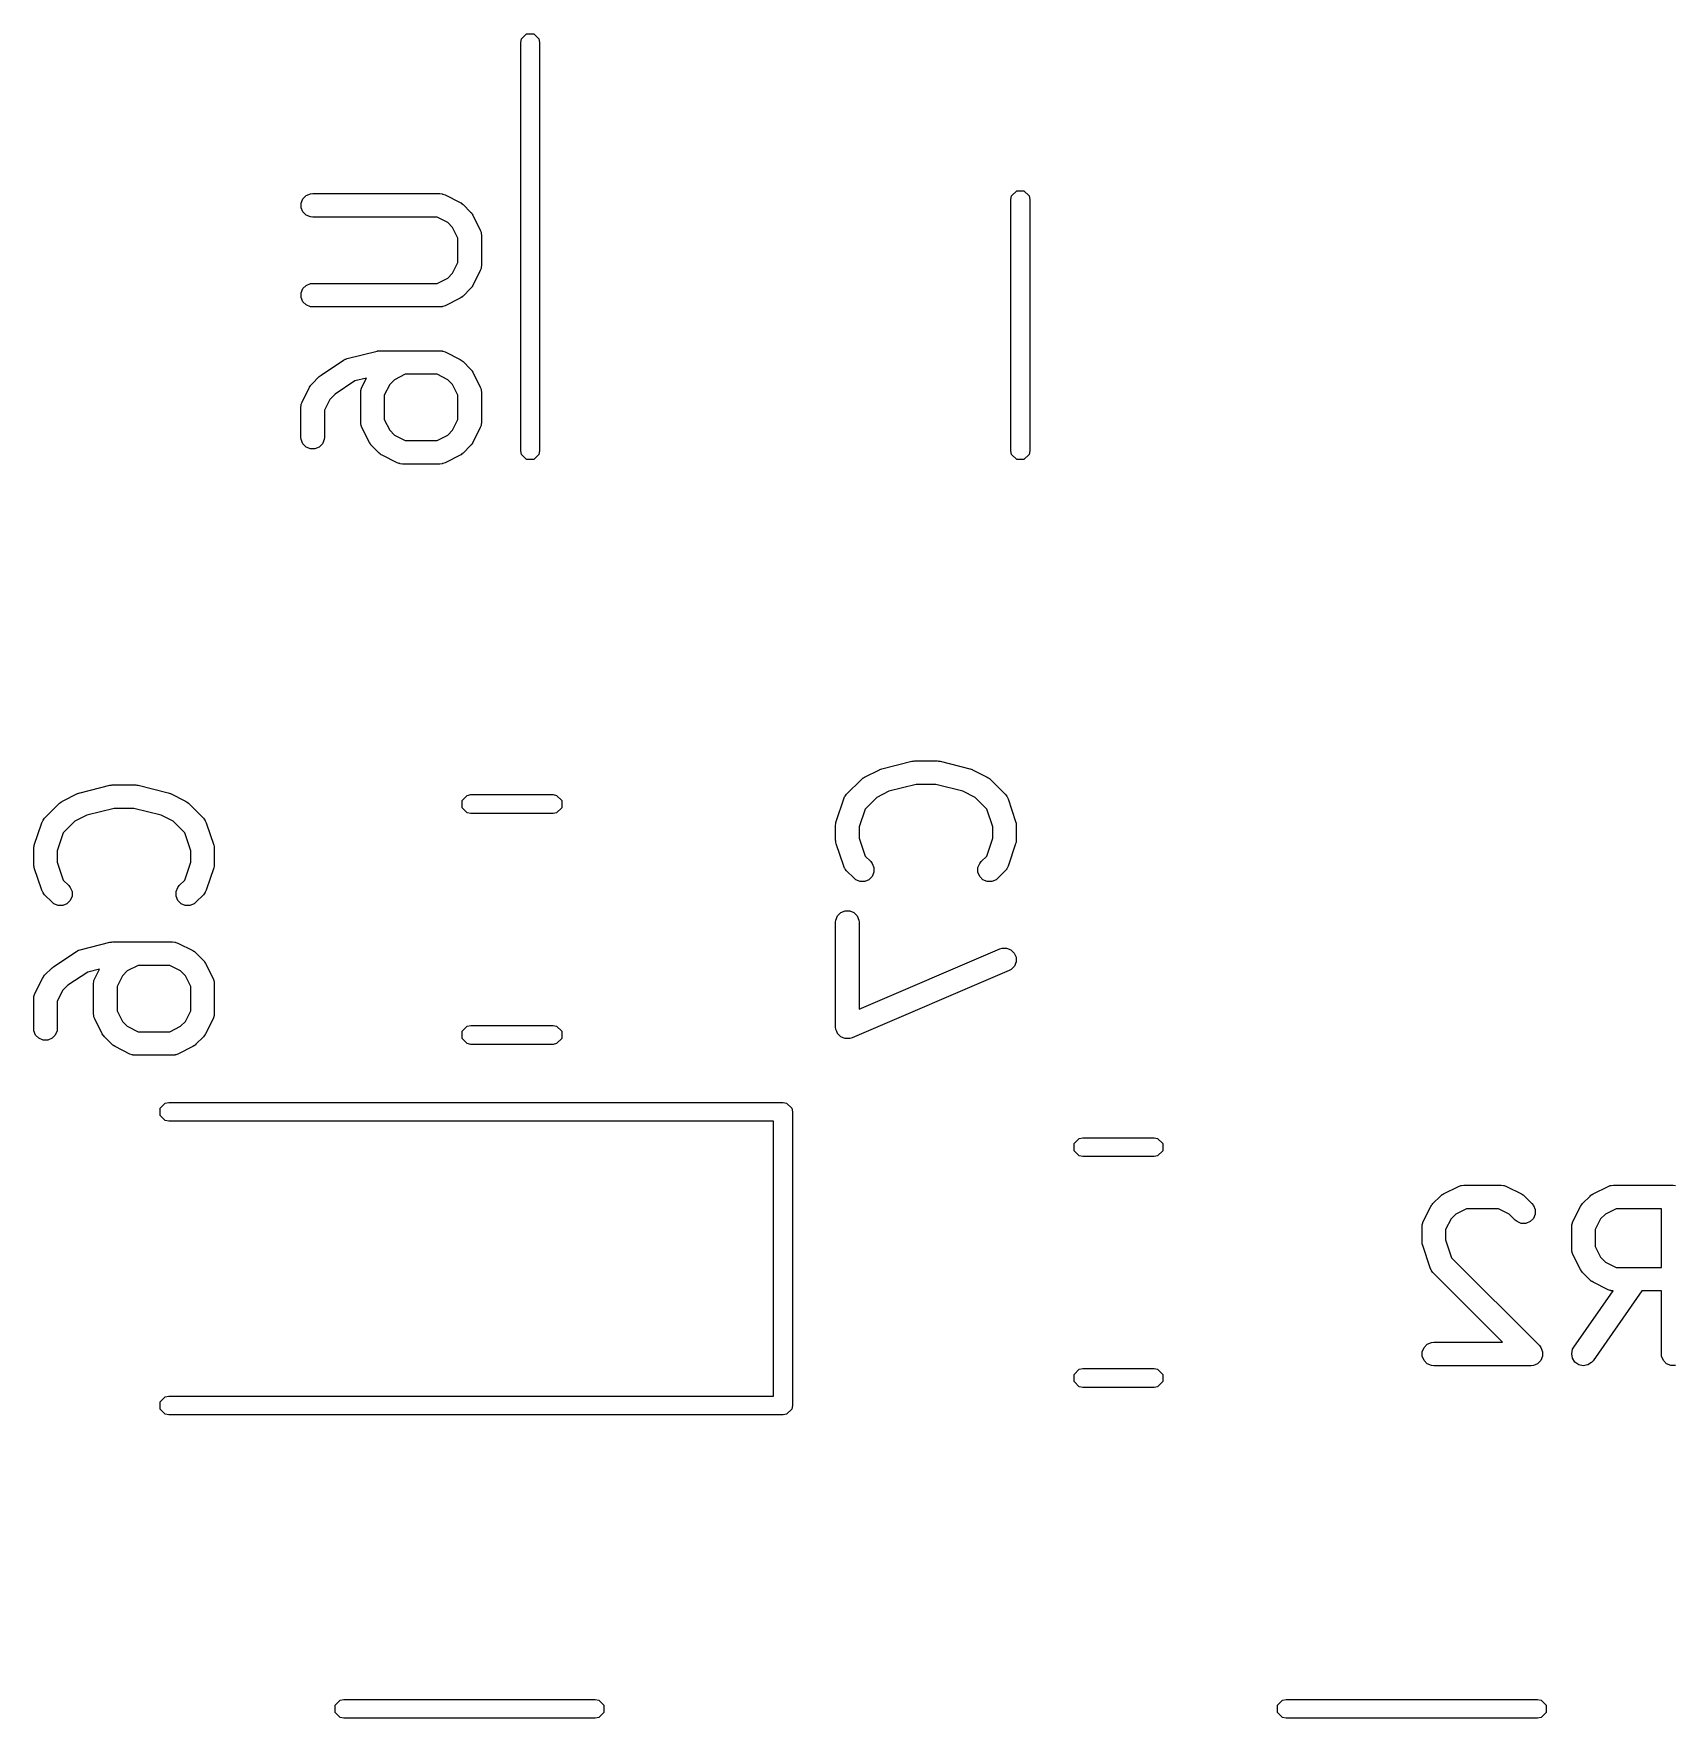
# Model space of a CAD drawing. Header units: inches. Extents: x 0.27 to 2.89, y 0.32 to 2.19.
# Drawn here: x 0.7821 to 1.1931, y 0.4058 to 0.828 of the extents above; entities that cross this region are included whole.
import ezdxf

# ---------------------------------------------------------------- set-up
doc = ezdxf.new("R2010")
doc.units = ezdxf.units.IN
doc.header["$MEASUREMENT"] = 0
doc.layers.add('BLACK', color=250, linetype='CONTINUOUS')

msp = doc.modelspace()

# ---------------------------------------------------------------- linework, layer by layer
at = {"layer": 'BLACK', "linetype": 'CONTINUOUS'}
for p, q in [((0.9044, 0.82677), (0.90568, 0.82805)), ((0.90568, 0.82805), (0.90749, 0.82805)), ((0.90749, 0.82805), (0.90877, 0.82677)), ((0.90422, 0.82587), (0.9044, 0.82677)), ((0.90422, 0.755), (0.90422, 0.82587)), ((0.90877, 0.82677), (0.90894, 0.82587)), ((0.90894, 0.82587), (0.90894, 0.755)), ((0.84915, 0.78557), (0.84959, 0.78664)), ((0.84915, 0.78442), (0.84915, 0.78557)), ((0.84959, 0.78664), (0.85041, 0.78745)), ((0.85041, 0.78745), (0.85147, 0.78789)), ((0.85147, 0.78789), (0.85205, 0.78795)), ((0.85205, 0.78795), (0.88392, 0.78795)), ((0.88392, 0.78795), (0.8845, 0.78789)), ((0.8845, 0.78789), (0.88459, 0.78785)), ((0.88459, 0.78785), (0.8847, 0.78784)), ((0.8847, 0.78784), (0.88524, 0.78764)), ((0.88524, 0.78764), (0.88899, 0.78576)), ((0.88899, 0.78576), (0.88924, 0.78561)), ((0.88924, 0.78561), (0.88931, 0.78558)), ((0.88931, 0.78558), (0.88939, 0.78551)), ((0.88939, 0.78551), (0.88948, 0.78545)), ((0.88948, 0.78545), (0.88953, 0.7854)), ((1.02706, 0.7865), (1.02723, 0.7874)), ((1.02706, 0.755), (1.02706, 0.7865)), ((1.02723, 0.7874), (1.02851, 0.78868)), ((1.02851, 0.78868), (1.03032, 0.78868)), ((1.03032, 0.78868), (1.0316, 0.7874)), ((1.0316, 0.7874), (1.03178, 0.7865)), ((1.03178, 0.7865), (1.03178, 0.755)), ((0.84959, 0.78336), (0.84915, 0.78442)), ((0.85041, 0.78254), (0.84959, 0.78336)), ((0.85147, 0.7821), (0.85041, 0.78254)), ((0.85205, 0.78204), (0.85147, 0.7821)), ((0.88322, 0.78204), (0.85205, 0.78204)), ((0.88592, 0.78069), (0.88322, 0.78204)), ((0.88953, 0.7854), (0.88976, 0.78521)), ((0.88976, 0.78521), (0.89163, 0.78333)), ((0.89163, 0.78333), (0.89182, 0.78311)), ((0.89182, 0.78311), (0.89188, 0.78306)), ((0.89188, 0.78306), (0.89193, 0.78297)), ((0.89193, 0.78297), (0.892, 0.78289)), ((0.892, 0.78289), (0.89203, 0.78282)), ((0.89203, 0.78282), (0.89218, 0.78257)), ((0.89218, 0.78257), (0.89406, 0.77882)), ((0.88712, 0.7795), (0.88592, 0.78069)), ((0.88847, 0.7768), (0.88712, 0.7795)), ((0.89406, 0.77882), (0.89427, 0.77828)), ((0.89427, 0.77828), (0.89427, 0.77817)), ((0.89427, 0.77817), (0.89431, 0.77807)), ((0.89431, 0.77807), (0.89437, 0.7775)), ((0.89437, 0.7775), (0.89437, 0.77)), ((0.88847, 0.7707), (0.88847, 0.7768)), ((0.88712, 0.768), (0.88847, 0.7707)), ((0.89406, 0.76868), (0.89218, 0.76493)), ((0.89427, 0.76922), (0.89406, 0.76868)), ((0.89431, 0.76942), (0.89427, 0.76932)), ((0.89427, 0.76932), (0.89427, 0.76922)), ((0.89437, 0.77), (0.89431, 0.76942)), ((0.84959, 0.76414), (0.85041, 0.76495)), ((0.85041, 0.76495), (0.85147, 0.7654)), ((0.85147, 0.7654), (0.85205, 0.76545)), ((0.85205, 0.76545), (0.88322, 0.76545)), ((0.88322, 0.76545), (0.88592, 0.7668)), ((0.88592, 0.7668), (0.88712, 0.768)), ((0.89182, 0.76439), (0.89163, 0.76416)), ((0.89188, 0.76444), (0.89182, 0.76439)), ((0.89193, 0.76453), (0.89188, 0.76444)), ((0.892, 0.76461), (0.89193, 0.76453)), ((0.89203, 0.76468), (0.892, 0.76461)), ((0.89218, 0.76493), (0.89203, 0.76468)), ((0.84915, 0.76308), (0.84959, 0.76414)), ((0.84915, 0.76192), (0.84915, 0.76308)), ((0.84959, 0.76086), (0.84915, 0.76192)), ((0.85041, 0.76004), (0.84959, 0.76086)), ((0.88899, 0.76173), (0.88524, 0.75986)), ((0.88924, 0.76189), (0.88899, 0.76173)), ((0.88931, 0.76192), (0.88924, 0.76189)), ((0.88939, 0.76199), (0.88931, 0.76192)), ((0.88948, 0.76204), (0.88939, 0.76199)), ((0.88953, 0.7621), (0.88948, 0.76204)), ((0.88976, 0.76229), (0.88953, 0.7621)), ((0.89163, 0.76416), (0.88976, 0.76229)), ((0.85147, 0.7596), (0.85041, 0.76004)), ((0.85205, 0.75955), (0.85147, 0.7596)), ((0.88392, 0.75955), (0.85205, 0.75955)), ((0.8845, 0.7596), (0.88392, 0.75955)), ((0.88459, 0.75964), (0.8845, 0.7596)), ((0.8847, 0.75965), (0.88459, 0.75964)), ((0.88524, 0.75986), (0.8847, 0.75965)), ((0.90422, 0.7235), (0.90422, 0.755)), ((0.90894, 0.755), (0.90894, 0.7235)), ((1.02706, 0.7235), (1.02706, 0.755)), ((1.03178, 0.755), (1.03178, 0.7235)), ((0.86071, 0.74662), (0.8682, 0.74849)), ((0.8682, 0.74849), (0.8683, 0.74851)), ((0.8683, 0.74851), (0.86834, 0.74852)), ((0.86834, 0.74852), (0.86856, 0.74854)), ((0.86856, 0.74854), (0.86878, 0.74858)), ((0.86878, 0.74858), (0.86882, 0.74857)), ((0.86882, 0.74857), (0.86892, 0.74858)), ((0.86892, 0.74858), (0.88392, 0.74858)), ((0.88392, 0.74858), (0.8845, 0.74852)), ((0.8845, 0.74852), (0.88459, 0.74848)), ((0.88459, 0.74848), (0.8847, 0.74847)), ((0.8847, 0.74847), (0.88524, 0.74827)), ((0.88524, 0.74827), (0.88899, 0.74639)), ((0.85416, 0.74246), (0.85978, 0.74621)), ((0.85978, 0.74621), (0.8601, 0.74638)), ((0.8601, 0.74638), (0.86016, 0.74642)), ((0.86016, 0.74642), (0.86023, 0.74645)), ((0.86023, 0.74645), (0.86029, 0.74648)), ((0.86029, 0.74648), (0.86037, 0.74649)), ((0.86037, 0.74649), (0.86071, 0.74662)), ((0.88899, 0.74639), (0.88924, 0.74624)), ((0.88924, 0.74624), (0.88931, 0.74621)), ((0.88931, 0.74621), (0.88939, 0.74614)), ((0.88939, 0.74614), (0.88948, 0.74608)), ((0.88948, 0.74608), (0.88953, 0.74603)), ((0.88953, 0.74603), (0.88976, 0.74584)), ((0.88976, 0.74584), (0.89163, 0.74396)), ((0.89163, 0.74396), (0.89182, 0.74374)), ((0.89182, 0.74374), (0.89188, 0.74369)), ((0.89188, 0.74369), (0.89193, 0.7436)), ((0.89193, 0.7436), (0.892, 0.74352)), ((0.892, 0.74352), (0.89203, 0.74345)), ((0.89203, 0.74345), (0.89218, 0.7432)), ((0.84941, 0.7357), (0.85128, 0.73945)), ((0.85128, 0.73945), (0.85144, 0.7397)), ((0.85144, 0.7397), (0.85147, 0.73977)), ((0.85147, 0.73977), (0.85153, 0.73985)), ((0.85153, 0.73985), (0.85159, 0.73994)), ((0.85159, 0.73994), (0.85165, 0.73999)), ((0.85165, 0.73999), (0.85183, 0.74022)), ((0.85183, 0.74022), (0.85371, 0.74209)), ((0.85371, 0.74209), (0.85394, 0.74228)), ((0.85371, 0.74209), (0.85371, 0.74209)), ((0.85371, 0.74209), (0.85371, 0.74209)), ((0.85394, 0.74228), (0.85416, 0.74246)), ((0.85416, 0.74246), (0.85416, 0.74246)), ((0.85416, 0.74246), (0.85416, 0.74246)), ((0.86263, 0.74101), (0.85768, 0.73771)), ((0.86555, 0.74174), (0.86263, 0.74101)), ((0.8642, 0.73891), (0.86441, 0.73945)), ((0.86441, 0.73945), (0.86555, 0.74174)), ((0.87135, 0.74013), (0.87, 0.73743)), ((0.87254, 0.74132), (0.87135, 0.74013)), ((0.87524, 0.74267), (0.87254, 0.74132)), ((0.88322, 0.74267), (0.87524, 0.74267)), ((0.88592, 0.74132), (0.88322, 0.74267)), ((0.88712, 0.74013), (0.88592, 0.74132)), ((0.88847, 0.73743), (0.88712, 0.74013)), ((0.89218, 0.7432), (0.89406, 0.73945)), ((0.89406, 0.73945), (0.89427, 0.73891)), ((0.8491, 0.73438), (0.84915, 0.73495)), ((0.84915, 0.73495), (0.84919, 0.73505)), ((0.84919, 0.73505), (0.8492, 0.73516)), ((0.8492, 0.73516), (0.84941, 0.7357)), ((0.85635, 0.73638), (0.855, 0.73368)), ((0.85768, 0.73771), (0.85635, 0.73638)), ((0.86409, 0.73813), (0.86415, 0.7387)), ((0.86409, 0.73063), (0.86409, 0.73813)), ((0.86415, 0.7387), (0.86419, 0.7388)), ((0.86419, 0.7388), (0.8642, 0.73891)), ((0.87, 0.73743), (0.87, 0.73133)), ((0.88847, 0.73133), (0.88847, 0.73743)), ((0.89427, 0.73891), (0.89427, 0.7388)), ((0.89427, 0.7388), (0.89431, 0.7387)), ((0.89431, 0.7387), (0.89437, 0.73813)), ((0.89437, 0.73813), (0.89437, 0.73063)), ((0.8491, 0.72688), (0.8491, 0.73438)), ((0.855, 0.73368), (0.855, 0.72688)), ((0.86415, 0.73005), (0.86409, 0.73063)), ((0.87, 0.73133), (0.87135, 0.72863)), ((0.88712, 0.72863), (0.88847, 0.73133)), ((0.89437, 0.73063), (0.89431, 0.73005)), ((0.84915, 0.7263), (0.8491, 0.72688)), ((0.855, 0.72688), (0.85494, 0.7263)), ((0.86419, 0.72995), (0.86415, 0.73005)), ((0.8642, 0.72985), (0.86419, 0.72995)), ((0.86441, 0.72931), (0.8642, 0.72985)), ((0.86628, 0.72556), (0.86441, 0.72931)), ((0.87135, 0.72863), (0.87254, 0.72743)), ((0.87254, 0.72743), (0.87524, 0.72608)), ((0.88322, 0.72608), (0.88592, 0.72743)), ((0.88592, 0.72743), (0.88712, 0.72863)), ((0.89406, 0.72931), (0.89218, 0.72556)), ((0.89427, 0.72985), (0.89406, 0.72931)), ((0.89431, 0.73005), (0.89427, 0.72995)), ((0.89427, 0.72995), (0.89427, 0.72985)), ((0.84959, 0.72524), (0.84915, 0.7263)), ((0.85041, 0.72442), (0.84959, 0.72524)), ((0.85147, 0.72398), (0.85041, 0.72442)), ((0.85262, 0.72398), (0.85147, 0.72398)), ((0.85369, 0.72442), (0.85262, 0.72398)), ((0.8545, 0.72524), (0.85369, 0.72442)), ((0.85494, 0.7263), (0.8545, 0.72524)), ((0.86644, 0.72531), (0.86628, 0.72556)), ((0.86647, 0.72524), (0.86644, 0.72531)), ((0.86653, 0.72516), (0.86647, 0.72524)), ((0.86659, 0.72507), (0.86653, 0.72516)), ((0.86665, 0.72502), (0.86659, 0.72507)), ((0.86683, 0.72479), (0.86665, 0.72502)), ((0.86871, 0.72292), (0.86683, 0.72479)), ((0.86893, 0.72273), (0.86871, 0.72292)), ((0.86899, 0.72267), (0.86893, 0.72273)), ((0.86907, 0.72262), (0.86899, 0.72267)), ((0.86916, 0.72255), (0.86907, 0.72262)), ((0.86923, 0.72252), (0.86916, 0.72255)), ((0.86948, 0.72236), (0.86923, 0.72252)), ((0.87322, 0.72049), (0.86948, 0.72236)), ((0.87524, 0.72608), (0.88322, 0.72608)), ((0.88899, 0.72236), (0.88524, 0.72049)), ((0.88924, 0.72252), (0.88899, 0.72236)), ((0.88931, 0.72255), (0.88924, 0.72252)), ((0.88939, 0.72262), (0.88931, 0.72255)), ((0.88948, 0.72267), (0.88939, 0.72262)), ((0.88953, 0.72273), (0.88948, 0.72267)), ((0.88976, 0.72292), (0.88953, 0.72273)), ((0.89163, 0.72479), (0.88976, 0.72292)), ((0.89182, 0.72502), (0.89163, 0.72479)), ((0.89188, 0.72507), (0.89182, 0.72502)), ((0.89193, 0.72516), (0.89188, 0.72507)), ((0.892, 0.72524), (0.89193, 0.72516)), ((0.89203, 0.72531), (0.892, 0.72524)), ((0.89218, 0.72556), (0.89203, 0.72531)), ((0.9044, 0.7226), (0.90422, 0.7235)), ((0.90568, 0.72132), (0.9044, 0.7226)), ((0.90877, 0.7226), (0.90749, 0.72132)), ((0.90894, 0.7235), (0.90877, 0.7226)), ((1.02723, 0.7226), (1.02706, 0.7235)), ((1.02851, 0.72132), (1.02723, 0.7226)), ((1.0316, 0.7226), (1.03032, 0.72132)), ((1.03178, 0.7235), (1.0316, 0.7226)), ((0.87377, 0.72028), (0.87322, 0.72049)), ((0.87387, 0.72027), (0.87377, 0.72028)), ((0.87397, 0.72023), (0.87387, 0.72027)), ((0.87455, 0.72018), (0.87397, 0.72023)), ((0.88392, 0.72018), (0.87455, 0.72018)), ((0.8845, 0.72023), (0.88392, 0.72018)), ((0.88459, 0.72027), (0.8845, 0.72023)), ((0.8847, 0.72028), (0.88459, 0.72027)), ((0.88524, 0.72049), (0.8847, 0.72028)), ((0.90749, 0.72132), (0.90568, 0.72132)), ((1.03032, 0.72132), (1.02851, 0.72132)), ((0.99038, 0.64168), (0.99413, 0.64356)), ((0.99413, 0.64356), (0.99417, 0.64357)), ((0.99417, 0.64357), (0.99419, 0.64359)), ((0.99419, 0.64359), (0.99443, 0.64367)), ((0.99443, 0.64367), (0.99467, 0.64377)), ((0.99467, 0.64377), (0.99469, 0.64377)), ((0.99469, 0.64377), (0.99474, 0.64378)), ((0.99474, 0.64378), (1.00224, 0.64566)), ((1.00224, 0.64566), (1.00234, 0.64567)), ((1.00234, 0.64567), (1.00238, 0.64569)), ((1.00238, 0.64569), (1.00259, 0.64571)), ((1.00259, 0.64571), (1.00281, 0.64574)), ((1.00281, 0.64574), (1.00285, 0.64573)), ((1.00285, 0.64573), (1.00295, 0.64574)), ((1.00295, 0.64574), (1.00858, 0.64574)), ((1.00858, 0.64574), (1.00868, 0.64573)), ((1.00868, 0.64573), (1.00872, 0.64574)), ((1.00872, 0.64574), (1.00894, 0.64571)), ((1.00894, 0.64571), (1.00915, 0.64569)), ((1.00915, 0.64569), (1.00919, 0.64567)), ((1.00919, 0.64567), (1.00929, 0.64566)), ((1.00929, 0.64566), (1.01679, 0.64378)), ((1.01679, 0.64378), (1.01683, 0.64377)), ((1.01683, 0.64377), (1.01686, 0.64377)), ((1.01686, 0.64377), (1.0171, 0.64367)), ((1.0171, 0.64367), (1.01734, 0.64359)), ((1.01734, 0.64359), (1.01735, 0.64357)), ((1.01735, 0.64357), (1.0174, 0.64356)), ((1.0174, 0.64356), (1.02115, 0.64168)), ((0.79319, 0.63759), (0.79343, 0.63767)), ((0.79343, 0.63767), (0.79367, 0.63777)), ((0.79367, 0.63777), (0.79369, 0.63777)), ((0.79369, 0.63777), (0.79374, 0.63778)), ((0.79374, 0.63778), (0.80124, 0.63966)), ((0.80124, 0.63966), (0.80134, 0.63967)), ((0.80134, 0.63967), (0.80138, 0.63969)), ((0.80138, 0.63969), (0.80159, 0.63971)), ((0.80159, 0.63971), (0.80181, 0.63974)), ((0.80181, 0.63974), (0.80185, 0.63973)), ((0.80185, 0.63973), (0.80195, 0.63974)), ((0.80195, 0.63974), (0.80758, 0.63974)), ((0.80758, 0.63974), (0.80768, 0.63973)), ((0.80768, 0.63973), (0.80772, 0.63974)), ((0.80772, 0.63974), (0.80794, 0.63971)), ((0.80794, 0.63971), (0.80815, 0.63969)), ((0.80815, 0.63969), (0.80819, 0.63967)), ((0.80819, 0.63967), (0.80829, 0.63966)), ((0.80829, 0.63966), (0.81579, 0.63778)), ((0.81579, 0.63778), (0.81583, 0.63777)), ((0.81583, 0.63777), (0.81586, 0.63777)), ((0.81586, 0.63777), (0.8161, 0.63767)), ((0.8161, 0.63767), (0.81634, 0.63759)), ((0.98587, 0.63738), (0.98962, 0.64113)), ((0.98962, 0.64113), (0.98984, 0.64132)), ((0.98984, 0.64132), (0.98989, 0.64138)), ((0.98989, 0.64138), (0.98998, 0.64143)), ((0.98998, 0.64143), (0.99006, 0.6415)), ((0.99006, 0.6415), (0.99014, 0.64153)), ((0.99014, 0.64153), (0.99038, 0.64168)), ((0.99648, 0.63813), (0.99345, 0.63662)), ((1.00332, 0.63984), (0.99648, 0.63813)), ((1.00821, 0.63984), (1.00332, 0.63984)), ((1.01505, 0.63813), (1.00821, 0.63984)), ((1.01808, 0.63662), (1.01505, 0.63813)), ((1.02115, 0.64168), (1.02139, 0.64153)), ((1.02139, 0.64153), (1.02147, 0.6415)), ((1.02147, 0.6415), (1.02155, 0.64143)), ((1.02155, 0.64143), (1.02164, 0.64138)), ((1.02164, 0.64138), (1.02169, 0.64132)), ((1.02169, 0.64132), (1.02191, 0.64113)), ((1.02191, 0.64113), (1.02566, 0.63738)), ((0.78487, 0.63138), (0.78862, 0.63513)), ((0.78862, 0.63513), (0.78884, 0.63532)), ((0.78884, 0.63532), (0.78889, 0.63538)), ((0.78889, 0.63538), (0.78898, 0.63543)), ((0.78898, 0.63543), (0.78906, 0.6355)), ((0.78906, 0.6355), (0.78914, 0.63553)), ((0.78914, 0.63553), (0.78938, 0.63568)), ((0.78938, 0.63568), (0.79313, 0.63756)), ((0.79313, 0.63756), (0.79317, 0.63757)), ((0.79317, 0.63757), (0.79319, 0.63759)), ((0.80232, 0.63384), (0.79548, 0.63213)), ((0.80721, 0.63384), (0.80232, 0.63384)), ((0.81405, 0.63213), (0.80721, 0.63384)), ((0.81634, 0.63759), (0.81635, 0.63757)), ((0.81635, 0.63757), (0.8164, 0.63756)), ((0.8164, 0.63756), (0.82015, 0.63568)), ((0.82015, 0.63568), (0.82039, 0.63553)), ((0.82039, 0.63553), (0.82047, 0.6355)), ((0.82047, 0.6355), (0.82055, 0.63543)), ((0.82055, 0.63543), (0.82064, 0.63538)), ((0.82064, 0.63538), (0.82069, 0.63532)), ((0.82069, 0.63532), (0.82091, 0.63513)), ((0.82091, 0.63513), (0.82466, 0.63138)), ((0.88953, 0.63584), (0.89081, 0.63712)), ((0.88953, 0.63403), (0.88953, 0.63584)), ((0.89081, 0.63275), (0.88953, 0.63403)), ((0.89081, 0.63712), (0.89171, 0.6373)), ((0.89171, 0.6373), (0.91229, 0.6373)), ((0.91229, 0.6373), (0.91319, 0.63712)), ((0.91319, 0.63712), (0.91447, 0.63584)), ((0.91447, 0.63403), (0.91319, 0.63275)), ((0.91447, 0.63584), (0.91447, 0.63403)), ((0.98328, 0.6306), (0.98515, 0.63623)), ((0.98515, 0.63623), (0.98539, 0.63676)), ((0.98539, 0.63676), (0.98546, 0.63684)), ((0.98546, 0.63684), (0.9855, 0.63693)), ((0.9855, 0.63693), (0.98587, 0.63738)), ((0.99054, 0.6337), (0.98903, 0.62919)), ((0.99345, 0.63662), (0.99054, 0.6337)), ((1.02099, 0.6337), (1.01808, 0.63662)), ((1.0225, 0.62919), (1.02099, 0.6337)), ((1.02566, 0.63738), (1.02603, 0.63693)), ((1.02603, 0.63693), (1.02607, 0.63684)), ((1.02607, 0.63684), (1.02614, 0.63676)), ((1.02614, 0.63676), (1.02638, 0.63623)), ((1.02638, 0.63623), (1.02825, 0.6306)), ((0.78228, 0.6246), (0.78415, 0.63023)), ((0.78415, 0.63023), (0.78439, 0.63076)), ((0.78439, 0.63076), (0.78446, 0.63084)), ((0.78446, 0.63084), (0.7845, 0.63093)), ((0.7845, 0.63093), (0.78487, 0.63138)), ((0.79245, 0.63062), (0.78954, 0.6277)), ((0.79548, 0.63213), (0.79245, 0.63062)), ((0.81708, 0.63062), (0.81405, 0.63213)), ((0.81999, 0.6277), (0.81708, 0.63062)), ((0.82466, 0.63138), (0.82503, 0.63093)), ((0.82503, 0.63093), (0.82507, 0.63084)), ((0.82507, 0.63084), (0.82514, 0.63076)), ((0.82514, 0.63076), (0.82538, 0.63023)), ((0.82538, 0.63023), (0.82725, 0.6246)), ((0.89171, 0.63257), (0.89081, 0.63275)), ((0.91229, 0.63257), (0.89171, 0.63257)), ((0.91319, 0.63275), (0.91229, 0.63257)), ((0.98313, 0.62967), (0.98316, 0.62996)), ((0.98313, 0.62592), (0.98313, 0.62967)), ((0.98315, 0.63004), (0.98317, 0.63014)), ((0.98316, 0.62996), (0.98315, 0.63004)), ((0.98317, 0.63014), (0.98318, 0.63024)), ((0.98318, 0.63024), (0.98321, 0.63032)), ((0.98321, 0.63032), (0.98328, 0.6306)), ((1.02825, 0.6306), (1.02832, 0.63032)), ((1.02832, 0.63032), (1.02835, 0.63024)), ((1.02835, 0.63024), (1.02836, 0.63014)), ((1.02836, 0.63014), (1.02838, 0.63004)), ((1.02838, 0.63004), (1.02837, 0.62996)), ((1.02837, 0.62996), (1.0284, 0.62967)), ((1.0284, 0.62967), (1.0284, 0.62592)), ((0.78954, 0.6277), (0.78803, 0.62319)), ((0.8215, 0.62319), (0.81999, 0.6277)), ((0.98316, 0.62563), (0.98313, 0.62592)), ((0.98315, 0.62555), (0.98316, 0.62563)), ((0.98317, 0.62545), (0.98315, 0.62555)), ((0.98318, 0.62534), (0.98317, 0.62545)), ((0.98321, 0.62527), (0.98318, 0.62534)), ((0.98328, 0.62499), (0.98321, 0.62527)), ((0.98515, 0.61936), (0.98328, 0.62499)), ((0.98903, 0.62919), (0.98903, 0.6264)), ((0.98903, 0.6264), (0.99054, 0.62189)), ((1.02099, 0.62189), (1.0225, 0.6264)), ((1.0225, 0.6264), (1.0225, 0.62919)), ((1.02825, 0.62499), (1.02638, 0.61936)), ((1.02832, 0.62527), (1.02825, 0.62499)), ((1.02835, 0.62534), (1.02832, 0.62527)), ((1.02836, 0.62545), (1.02835, 0.62534)), ((1.02838, 0.62555), (1.02836, 0.62545)), ((1.0284, 0.62592), (1.02837, 0.62563)), ((1.02837, 0.62563), (1.02838, 0.62555)), ((0.78213, 0.62367), (0.78216, 0.62396)), ((0.78213, 0.61992), (0.78213, 0.62367)), ((0.78215, 0.62404), (0.78217, 0.62414)), ((0.78216, 0.62396), (0.78215, 0.62404)), ((0.78217, 0.62414), (0.78218, 0.62424)), ((0.78218, 0.62424), (0.78221, 0.62432)), ((0.78221, 0.62432), (0.78228, 0.6246)), ((0.78803, 0.62319), (0.78803, 0.6204)), ((0.8215, 0.6204), (0.8215, 0.62319)), ((0.82725, 0.6246), (0.82732, 0.62432)), ((0.82732, 0.62432), (0.82735, 0.62424)), ((0.82735, 0.62424), (0.82736, 0.62414)), ((0.82736, 0.62414), (0.82738, 0.62404)), ((0.82738, 0.62404), (0.82737, 0.62396)), ((0.82737, 0.62396), (0.8274, 0.62367)), ((0.8274, 0.62367), (0.8274, 0.61992)), ((0.99054, 0.62189), (0.99192, 0.62051)), ((1.01961, 0.62051), (1.02099, 0.62189)), ((0.78216, 0.61963), (0.78213, 0.61992)), ((0.78215, 0.61955), (0.78216, 0.61963)), ((0.78217, 0.61945), (0.78215, 0.61955)), ((0.78218, 0.61934), (0.78217, 0.61945)), ((0.78221, 0.61927), (0.78218, 0.61934)), ((0.78228, 0.61899), (0.78221, 0.61927)), ((0.78415, 0.61336), (0.78228, 0.61899)), ((0.78803, 0.6204), (0.78954, 0.61589)), ((0.81999, 0.61589), (0.8215, 0.6204)), ((0.82725, 0.61899), (0.82538, 0.61336)), ((0.82732, 0.61927), (0.82725, 0.61899)), ((0.82735, 0.61934), (0.82732, 0.61927)), ((0.82736, 0.61945), (0.82735, 0.61934)), ((0.82738, 0.61955), (0.82736, 0.61945)), ((0.8274, 0.61992), (0.82737, 0.61963)), ((0.82737, 0.61963), (0.82738, 0.61955)), ((0.98539, 0.61883), (0.98515, 0.61936)), ((0.98546, 0.61875), (0.98539, 0.61883)), ((0.9855, 0.61865), (0.98546, 0.61875)), ((0.98587, 0.61821), (0.9855, 0.61865)), ((0.98774, 0.61633), (0.98587, 0.61821)), ((0.99228, 0.61678), (0.99147, 0.61596)), ((0.99192, 0.62051), (0.99228, 0.62006)), ((0.99228, 0.62006), (0.99273, 0.619)), ((0.99273, 0.61784), (0.99228, 0.61678)), ((0.99273, 0.619), (0.99273, 0.61784)), ((1.0188, 0.619), (1.01924, 0.62006)), ((1.0188, 0.61784), (1.0188, 0.619)), ((1.01924, 0.61678), (1.0188, 0.61784)), ((1.01924, 0.62006), (1.01961, 0.62051)), ((1.02006, 0.61596), (1.01924, 0.61678)), ((1.02566, 0.61821), (1.02379, 0.61633)), ((1.02603, 0.61865), (1.02566, 0.61821)), ((1.02607, 0.61875), (1.02603, 0.61865)), ((1.02614, 0.61883), (1.02607, 0.61875)), ((1.02638, 0.61936), (1.02614, 0.61883)), ((0.78439, 0.61283), (0.78415, 0.61336)), ((0.78446, 0.61275), (0.78439, 0.61283)), ((0.7845, 0.61265), (0.78446, 0.61275)), ((0.78487, 0.61221), (0.7845, 0.61265)), ((0.78954, 0.61589), (0.79092, 0.61451)), ((0.79092, 0.61451), (0.79128, 0.61406)), ((0.79128, 0.61406), (0.79173, 0.613)), ((0.79173, 0.613), (0.79173, 0.61184)), ((0.8178, 0.613), (0.81824, 0.61406)), ((0.8178, 0.61184), (0.8178, 0.613)), ((0.81824, 0.61406), (0.81861, 0.61451)), ((0.81861, 0.61451), (0.81999, 0.61589)), ((0.82503, 0.61265), (0.82466, 0.61221)), ((0.82507, 0.61275), (0.82503, 0.61265)), ((0.82514, 0.61283), (0.82507, 0.61275)), ((0.82538, 0.61336), (0.82514, 0.61283)), ((0.98819, 0.61596), (0.98774, 0.61633)), ((0.98925, 0.61552), (0.98819, 0.61596)), ((0.99041, 0.61552), (0.98925, 0.61552)), ((0.99147, 0.61596), (0.99041, 0.61552)), ((1.02112, 0.61552), (1.02006, 0.61596)), ((1.02228, 0.61552), (1.02112, 0.61552)), ((1.02334, 0.61596), (1.02228, 0.61552)), ((1.02379, 0.61633), (1.02334, 0.61596)), ((0.78674, 0.61033), (0.78487, 0.61221)), ((0.78719, 0.60996), (0.78674, 0.61033)), ((0.78825, 0.60952), (0.78719, 0.60996)), ((0.78941, 0.60952), (0.78825, 0.60952)), ((0.79047, 0.60996), (0.78941, 0.60952)), ((0.79128, 0.61078), (0.79047, 0.60996)), ((0.79173, 0.61184), (0.79128, 0.61078)), ((0.81824, 0.61078), (0.8178, 0.61184)), ((0.81906, 0.60996), (0.81824, 0.61078)), ((0.82012, 0.60952), (0.81906, 0.60996)), ((0.82128, 0.60952), (0.82012, 0.60952)), ((0.82234, 0.60996), (0.82128, 0.60952)), ((0.82279, 0.61033), (0.82234, 0.60996)), ((0.82466, 0.61221), (0.82279, 0.61033)), ((0.98444, 0.60775), (0.9855, 0.60819)), ((0.9855, 0.60819), (0.98666, 0.60819)), ((0.98666, 0.60819), (0.98772, 0.60775)), ((0.98313, 0.6053), (0.98318, 0.60587)), ((0.98313, 0.57905), (0.98313, 0.6053)), ((0.98318, 0.60587), (0.98362, 0.60694)), ((0.98362, 0.60694), (0.98444, 0.60775)), ((0.98772, 0.60775), (0.98853, 0.60694)), ((0.98853, 0.60694), (0.98898, 0.60587)), ((0.98898, 0.60587), (0.98903, 0.6053)), ((0.98903, 0.6053), (0.98903, 0.58353)), ((0.79374, 0.59841), (0.80124, 0.60029)), ((0.80124, 0.60029), (0.80134, 0.6003)), ((0.80134, 0.6003), (0.80138, 0.60032)), ((0.80138, 0.60032), (0.80159, 0.60034)), ((0.80159, 0.60034), (0.80181, 0.60037)), ((0.80181, 0.60037), (0.80185, 0.60036)), ((0.80185, 0.60036), (0.80195, 0.60037)), ((0.80195, 0.60037), (0.81695, 0.60037)), ((0.81695, 0.60037), (0.81753, 0.60032)), ((0.81753, 0.60032), (0.81762, 0.60028)), ((0.81762, 0.60028), (0.81773, 0.60027)), ((0.81773, 0.60027), (0.81827, 0.60006)), ((0.81827, 0.60006), (0.82202, 0.59819)), ((0.78719, 0.59425), (0.79282, 0.598)), ((0.79282, 0.598), (0.79313, 0.59817)), ((0.79313, 0.59817), (0.79319, 0.59822)), ((0.79319, 0.59822), (0.79326, 0.59824)), ((0.79326, 0.59824), (0.79333, 0.59828)), ((0.79333, 0.59828), (0.7934, 0.59829)), ((0.7934, 0.59829), (0.79374, 0.59841)), ((0.82202, 0.59819), (0.82227, 0.59803)), ((0.82227, 0.59803), (0.82234, 0.598)), ((0.82234, 0.598), (0.82242, 0.59794)), ((0.82242, 0.59794), (0.82251, 0.59788)), ((0.82251, 0.59788), (0.82256, 0.59782)), ((0.82256, 0.59782), (0.82279, 0.59764)), ((0.82279, 0.59764), (0.82466, 0.59576)), ((0.82466, 0.59576), (0.82485, 0.59553)), ((0.82485, 0.59553), (0.82491, 0.59548)), ((0.82491, 0.59548), (0.82496, 0.59539)), ((0.98903, 0.58353), (1.02429, 0.59864)), ((1.02429, 0.59864), (1.02484, 0.59881)), ((1.02484, 0.59881), (1.02599, 0.59883)), ((1.02599, 0.59883), (1.02706, 0.5984)), ((1.02706, 0.5984), (1.02788, 0.59759)), ((1.02788, 0.59759), (1.02834, 0.59653)), ((1.02834, 0.59653), (1.02835, 0.59538)), ((0.78244, 0.58749), (0.78431, 0.59124)), ((0.78431, 0.59124), (0.78447, 0.59149)), ((0.78447, 0.59149), (0.7845, 0.59156)), ((0.7845, 0.59156), (0.78457, 0.59164)), ((0.78457, 0.59164), (0.78462, 0.59173)), ((0.78462, 0.59173), (0.78468, 0.59178)), ((0.78468, 0.59178), (0.78487, 0.59201)), ((0.78487, 0.59201), (0.78674, 0.59389)), ((0.78674, 0.59389), (0.78697, 0.59408)), ((0.78674, 0.59389), (0.78674, 0.59389)), ((0.78674, 0.59389), (0.78674, 0.59389)), ((0.78697, 0.59408), (0.78719, 0.59425)), ((0.78719, 0.59425), (0.78719, 0.59425)), ((0.78719, 0.59425), (0.78719, 0.59425)), ((0.79567, 0.59281), (0.79071, 0.5895)), ((0.79858, 0.59354), (0.79567, 0.59281)), ((0.79723, 0.5907), (0.79744, 0.59124)), ((0.79744, 0.59124), (0.79858, 0.59354)), ((0.80438, 0.59192), (0.80303, 0.58923)), ((0.80558, 0.59312), (0.80438, 0.59192)), ((0.80827, 0.59447), (0.80558, 0.59312)), ((0.81625, 0.59447), (0.80827, 0.59447)), ((0.81895, 0.59312), (0.81625, 0.59447)), ((0.82015, 0.59192), (0.81895, 0.59312)), ((0.8215, 0.58923), (0.82015, 0.59192)), ((0.82496, 0.59539), (0.82503, 0.59531)), ((0.82503, 0.59531), (0.82506, 0.59524)), ((0.82506, 0.59524), (0.82522, 0.59499)), ((0.82522, 0.59499), (0.82709, 0.59124)), ((0.82709, 0.59124), (0.8273, 0.5907)), ((1.02661, 0.59321), (0.98724, 0.57634)), ((1.02712, 0.59349), (1.02661, 0.59321)), ((1.02792, 0.59431), (1.02712, 0.59349)), ((1.02835, 0.59538), (1.02792, 0.59431)), ((0.78223, 0.58695), (0.78244, 0.58749)), ((0.78938, 0.58817), (0.78803, 0.58548)), ((0.79071, 0.5895), (0.78938, 0.58817)), ((0.79712, 0.58992), (0.79718, 0.5905)), ((0.79712, 0.58242), (0.79712, 0.58992)), ((0.79718, 0.5905), (0.79722, 0.5906)), ((0.79722, 0.5906), (0.79723, 0.5907)), ((0.80303, 0.58923), (0.80303, 0.58312)), ((0.8215, 0.58312), (0.8215, 0.58923)), ((0.8273, 0.5907), (0.8273, 0.5906)), ((0.8273, 0.5906), (0.82735, 0.5905)), ((0.82735, 0.5905), (0.8274, 0.58992)), ((0.8274, 0.58992), (0.8274, 0.58242)), ((0.78213, 0.58617), (0.78218, 0.58675)), ((0.78213, 0.57867), (0.78213, 0.58617)), ((0.78218, 0.58675), (0.78222, 0.58685)), ((0.78222, 0.58685), (0.78223, 0.58695)), ((0.78803, 0.58548), (0.78803, 0.57867)), ((0.80303, 0.58312), (0.80438, 0.58042)), ((0.82015, 0.58042), (0.8215, 0.58312)), ((0.78218, 0.5781), (0.78213, 0.57867)), ((0.78803, 0.57867), (0.78798, 0.5781)), ((0.79718, 0.58185), (0.79712, 0.58242)), ((0.79722, 0.58175), (0.79718, 0.58185)), ((0.79723, 0.58164), (0.79722, 0.58175)), ((0.79744, 0.5811), (0.79723, 0.58164)), ((0.79931, 0.57735), (0.79744, 0.5811)), ((0.80438, 0.58042), (0.80558, 0.57923)), ((0.80558, 0.57923), (0.80827, 0.57788)), ((0.81625, 0.57788), (0.81895, 0.57923)), ((0.81895, 0.57923), (0.82015, 0.58042)), ((0.82709, 0.5811), (0.82522, 0.57735)), ((0.8273, 0.58164), (0.82709, 0.5811)), ((0.82735, 0.58185), (0.8273, 0.58175)), ((0.8273, 0.58175), (0.8273, 0.58164)), ((0.8274, 0.58242), (0.82735, 0.58185)), ((0.88953, 0.57797), (0.89081, 0.57925)), ((0.89081, 0.57925), (0.89171, 0.57943)), ((0.89171, 0.57943), (0.91229, 0.57943)), ((0.91229, 0.57943), (0.91319, 0.57925)), ((0.91319, 0.57925), (0.91447, 0.57797)), ((0.98318, 0.57847), (0.98313, 0.57905)), ((0.78262, 0.57703), (0.78218, 0.5781)), ((0.78344, 0.57622), (0.78262, 0.57703)), ((0.7845, 0.57578), (0.78344, 0.57622)), ((0.78566, 0.57578), (0.7845, 0.57578)), ((0.78672, 0.57622), (0.78566, 0.57578)), ((0.78753, 0.57703), (0.78672, 0.57622)), ((0.78798, 0.5781), (0.78753, 0.57703)), ((0.79947, 0.57711), (0.79931, 0.57735)), ((0.7995, 0.57703), (0.79947, 0.57711)), ((0.79956, 0.57695), (0.7995, 0.57703)), ((0.79962, 0.57686), (0.79956, 0.57695)), ((0.79968, 0.57681), (0.79962, 0.57686)), ((0.79986, 0.57659), (0.79968, 0.57681)), ((0.80174, 0.57471), (0.79986, 0.57659)), ((0.80197, 0.57453), (0.80174, 0.57471)), ((0.80202, 0.57447), (0.80197, 0.57453)), ((0.80211, 0.57441), (0.80202, 0.57447)), ((0.80219, 0.57434), (0.80211, 0.57441)), ((0.80226, 0.57431), (0.80219, 0.57434)), ((0.80251, 0.57416), (0.80226, 0.57431)), ((0.80827, 0.57788), (0.81625, 0.57788)), ((0.82227, 0.57431), (0.82202, 0.57416)), ((0.82234, 0.57434), (0.82227, 0.57431)), ((0.82242, 0.57441), (0.82234, 0.57434)), ((0.82251, 0.57447), (0.82242, 0.57441)), ((0.82256, 0.57453), (0.82251, 0.57447)), ((0.82279, 0.57471), (0.82256, 0.57453)), ((0.82466, 0.57659), (0.82279, 0.57471)), ((0.82485, 0.57681), (0.82466, 0.57659)), ((0.82491, 0.57686), (0.82485, 0.57681)), ((0.82496, 0.57695), (0.82491, 0.57686)), ((0.82503, 0.57703), (0.82496, 0.57695)), ((0.82506, 0.57711), (0.82503, 0.57703)), ((0.82522, 0.57735), (0.82506, 0.57711)), ((0.88953, 0.57616), (0.88953, 0.57797)), ((0.89081, 0.57488), (0.88953, 0.57616)), ((0.89171, 0.5747), (0.89081, 0.57488)), ((0.91229, 0.5747), (0.89171, 0.5747)), ((0.91319, 0.57488), (0.91229, 0.5747)), ((0.91447, 0.57616), (0.91319, 0.57488)), ((0.91447, 0.57797), (0.91447, 0.57616)), ((0.98319, 0.57846), (0.98318, 0.57847)), ((0.98319, 0.57844), (0.98319, 0.57846)), ((0.98341, 0.57793), (0.98319, 0.57844)), ((0.98362, 0.57741), (0.98341, 0.57793)), ((0.98364, 0.5774), (0.98362, 0.57741)), ((0.98364, 0.57738), (0.98364, 0.5774)), ((0.98404, 0.57699), (0.98364, 0.57738)), ((0.98444, 0.57659), (0.98404, 0.57699)), ((0.98446, 0.57659), (0.98444, 0.57659)), ((0.98447, 0.57657), (0.98446, 0.57659)), ((0.98499, 0.57637), (0.98447, 0.57657)), ((0.9855, 0.57615), (0.98499, 0.57637)), ((0.98552, 0.57615), (0.9855, 0.57615)), ((0.98554, 0.57615), (0.98552, 0.57615)), ((0.9861, 0.57615), (0.98554, 0.57615)), ((0.98666, 0.57615), (0.9861, 0.57615)), ((0.98667, 0.57616), (0.98666, 0.57615)), ((0.98669, 0.57616), (0.98667, 0.57616)), ((0.98724, 0.57634), (0.98669, 0.57616)), ((0.80626, 0.57228), (0.80251, 0.57416)), ((0.8068, 0.57208), (0.80626, 0.57228)), ((0.8069, 0.57207), (0.8068, 0.57208)), ((0.807, 0.57203), (0.8069, 0.57207)), ((0.80758, 0.57197), (0.807, 0.57203)), ((0.81695, 0.57197), (0.80758, 0.57197)), ((0.81753, 0.57203), (0.81695, 0.57197)), ((0.81762, 0.57207), (0.81753, 0.57203)), ((0.81773, 0.57208), (0.81762, 0.57207)), ((0.81827, 0.57228), (0.81773, 0.57208)), ((0.82202, 0.57416), (0.81827, 0.57228)), ((0.81383, 0.55871), (0.8151, 0.55999)), ((0.81383, 0.55691), (0.81383, 0.55871)), ((0.8151, 0.55999), (0.81601, 0.56017)), ((0.81601, 0.56017), (0.96994, 0.56017)), ((0.96994, 0.56017), (0.97085, 0.55999)), ((0.97085, 0.55999), (0.97213, 0.55871)), ((0.97213, 0.55871), (0.97231, 0.55781)), ((0.97231, 0.55781), (0.97231, 0.48419)), ((0.8151, 0.55563), (0.81383, 0.55691)), ((0.81601, 0.55545), (0.8151, 0.55563)), ((0.96758, 0.55545), (0.81601, 0.55545)), ((0.96758, 0.48655), (0.96758, 0.55545)), ((1.04288, 0.54984), (1.04416, 0.55112)), ((1.04288, 0.54803), (1.04288, 0.54984)), ((1.04416, 0.55112), (1.04506, 0.5513)), ((1.04506, 0.5513), (1.06294, 0.5513)), ((1.06294, 0.5513), (1.06384, 0.55112)), ((1.06384, 0.55112), (1.06512, 0.54984)), ((1.06512, 0.54984), (1.06512, 0.54803)), ((1.04416, 0.54675), (1.04288, 0.54803)), ((1.04506, 0.54657), (1.04416, 0.54675)), ((1.06294, 0.54657), (1.04506, 0.54657)), ((1.06384, 0.54675), (1.06294, 0.54657)), ((1.06512, 0.54803), (1.06384, 0.54675)), ((1.13285, 0.5348), (1.13473, 0.53668)), ((1.13473, 0.53668), (1.13495, 0.53686)), ((1.13495, 0.53686), (1.13501, 0.53692)), ((1.13501, 0.53692), (1.13509, 0.53698)), ((1.13509, 0.53698), (1.13518, 0.53704)), ((1.13518, 0.53704), (1.13525, 0.53707)), ((1.13525, 0.53707), (1.1355, 0.53723)), ((1.1355, 0.53723), (1.13924, 0.5391)), ((1.13924, 0.5391), (1.13979, 0.53931)), ((1.13979, 0.53931), (1.13989, 0.53932)), ((1.13989, 0.53932), (1.13999, 0.53936)), ((1.13999, 0.53936), (1.14057, 0.53942)), ((1.14057, 0.53942), (1.14994, 0.53942)), ((1.14994, 0.53942), (1.15052, 0.53936)), ((1.15052, 0.53936), (1.15061, 0.53932)), ((1.15061, 0.53932), (1.15072, 0.53931)), ((1.15072, 0.53931), (1.15126, 0.5391)), ((1.15126, 0.5391), (1.15501, 0.53723)), ((1.15501, 0.53723), (1.15526, 0.53707)), ((1.15526, 0.53707), (1.15533, 0.53704)), ((1.15533, 0.53704), (1.15541, 0.53698)), ((1.15541, 0.53698), (1.1555, 0.53692)), ((1.1555, 0.53692), (1.15555, 0.53686)), ((1.15555, 0.53686), (1.15578, 0.53668)), ((1.15578, 0.53668), (1.15765, 0.5348)), ((1.17035, 0.5348), (1.17222, 0.53668)), ((1.17222, 0.53668), (1.17245, 0.53686)), ((1.17245, 0.53686), (1.1725, 0.53692)), ((1.1725, 0.53692), (1.17259, 0.53698)), ((1.17259, 0.53698), (1.17267, 0.53704)), ((1.17267, 0.53704), (1.17274, 0.53707)), ((1.17274, 0.53707), (1.17299, 0.53723)), ((1.17299, 0.53723), (1.17674, 0.5391)), ((1.17674, 0.5391), (1.17728, 0.53931)), ((1.17728, 0.53931), (1.17739, 0.53932)), ((1.17739, 0.53932), (1.17748, 0.53936)), ((1.17748, 0.53936), (1.17806, 0.53942)), ((1.17806, 0.53942), (1.19306, 0.53942)), ((1.19306, 0.53942), (1.19363, 0.53936)), ((1.13043, 0.53029), (1.1323, 0.53403)), ((1.1323, 0.53403), (1.13246, 0.53428)), ((1.13246, 0.53428), (1.13249, 0.53435)), ((1.13249, 0.53435), (1.13255, 0.53444)), ((1.13255, 0.53444), (1.13261, 0.53452)), ((1.13261, 0.53452), (1.13267, 0.53458)), ((1.13267, 0.53458), (1.13285, 0.5348)), ((1.13856, 0.53216), (1.13737, 0.53097)), ((1.14126, 0.53351), (1.13856, 0.53216)), ((1.14924, 0.53351), (1.14126, 0.53351)), ((1.15194, 0.53216), (1.14924, 0.53351)), ((1.15348, 0.53063), (1.15194, 0.53216)), ((1.15765, 0.5348), (1.15802, 0.53435)), ((1.15802, 0.53435), (1.15846, 0.53329)), ((1.15846, 0.53214), (1.15802, 0.53107)), ((1.15846, 0.53329), (1.15846, 0.53214)), ((1.16792, 0.53029), (1.1698, 0.53403)), ((1.1698, 0.53403), (1.16995, 0.53428)), ((1.16995, 0.53428), (1.16998, 0.53435)), ((1.16998, 0.53435), (1.17005, 0.53444)), ((1.17005, 0.53444), (1.1701, 0.53452)), ((1.1701, 0.53452), (1.17016, 0.53458)), ((1.17016, 0.53458), (1.17035, 0.5348)), ((1.17606, 0.53216), (1.17486, 0.53097)), ((1.17876, 0.53351), (1.17606, 0.53216)), ((1.19011, 0.53351), (1.17876, 0.53351)), ((1.19011, 0.51879), (1.19011, 0.53351)), ((1.13011, 0.52896), (1.13017, 0.52954)), ((1.13011, 0.52522), (1.13011, 0.52896)), ((1.13017, 0.52954), (1.13021, 0.52964)), ((1.13021, 0.52964), (1.13022, 0.52974)), ((1.13022, 0.52974), (1.13043, 0.53029)), ((1.13737, 0.53097), (1.13602, 0.52827)), ((1.13602, 0.52827), (1.13602, 0.52569)), ((1.15392, 0.53026), (1.15348, 0.53063)), ((1.15499, 0.52982), (1.15392, 0.53026)), ((1.15614, 0.52982), (1.15499, 0.52982)), ((1.1572, 0.53026), (1.15614, 0.52982)), ((1.15802, 0.53107), (1.1572, 0.53026)), ((1.16761, 0.52896), (1.16767, 0.52954)), ((1.16761, 0.52334), (1.16761, 0.52896)), ((1.16767, 0.52954), (1.16771, 0.52964)), ((1.16771, 0.52974), (1.16792, 0.53029)), ((1.16771, 0.52964), (1.16771, 0.52974)), ((1.17486, 0.53097), (1.17351, 0.52827)), ((1.17351, 0.52827), (1.17351, 0.52404)), ((1.13014, 0.52492), (1.13011, 0.52522)), ((1.13014, 0.52485), (1.13014, 0.52492)), ((1.13016, 0.52474), (1.13014, 0.52485)), ((1.13017, 0.52464), (1.13016, 0.52474)), ((1.1302, 0.52457), (1.13017, 0.52464)), ((1.13027, 0.52428), (1.1302, 0.52457)), ((1.13214, 0.51866), (1.13027, 0.52428)), ((1.13602, 0.52569), (1.13752, 0.52119)), ((1.17351, 0.52404), (1.17486, 0.52134)), ((1.13752, 0.52119), (1.15953, 0.49918)), ((1.16767, 0.52276), (1.16761, 0.52334)), ((1.16771, 0.52267), (1.16767, 0.52276)), ((1.16771, 0.52256), (1.16771, 0.52267)), ((1.16792, 0.52202), (1.16771, 0.52256)), ((1.1698, 0.51827), (1.16792, 0.52202)), ((1.17486, 0.52134), (1.17606, 0.52014)), ((1.17606, 0.52014), (1.17876, 0.51879)), ((1.13238, 0.51813), (1.13214, 0.51866)), ((1.13245, 0.51805), (1.13238, 0.51813)), ((1.13249, 0.51795), (1.13245, 0.51805)), ((1.13285, 0.5175), (1.13249, 0.51795)), ((1.15031, 0.50005), (1.13285, 0.5175)), ((1.16995, 0.51802), (1.1698, 0.51827)), ((1.16998, 0.51795), (1.16995, 0.51802)), ((1.17005, 0.51787), (1.16998, 0.51795)), ((1.1701, 0.51778), (1.17005, 0.51787)), ((1.17016, 0.51773), (1.1701, 0.51778)), ((1.17035, 0.5175), (1.17016, 0.51773)), ((1.17222, 0.51563), (1.17035, 0.5175)), ((1.17245, 0.51544), (1.17222, 0.51563)), ((1.1725, 0.51538), (1.17245, 0.51544)), ((1.17259, 0.51533), (1.1725, 0.51538)), ((1.17267, 0.51526), (1.17259, 0.51533)), ((1.17274, 0.51523), (1.17267, 0.51526)), ((1.17299, 0.51508), (1.17274, 0.51523)), ((1.17876, 0.51879), (1.19011, 0.51879)), ((1.16814, 0.49879), (1.17802, 0.51289)), ((1.18522, 0.51289), (1.17298, 0.4954)), ((1.17674, 0.5132), (1.17299, 0.51508)), ((1.17728, 0.51299), (1.17674, 0.5132)), ((1.17739, 0.51299), (1.17728, 0.51299)), ((1.17748, 0.51295), (1.17739, 0.51299)), ((1.17802, 0.51289), (1.17748, 0.51295)), ((1.19011, 0.51289), (1.18522, 0.51289)), ((1.19011, 0.49709), (1.19011, 0.51289)), ((1.13017, 0.49767), (1.13061, 0.49873)), ((1.13061, 0.49873), (1.13143, 0.49955)), ((1.13143, 0.49955), (1.13249, 0.49999)), ((1.13249, 0.49999), (1.13307, 0.50005)), ((1.13307, 0.50005), (1.15031, 0.50005)), ((1.15953, 0.49918), (1.15989, 0.49873)), ((1.15989, 0.49873), (1.16033, 0.49767)), ((1.16786, 0.49828), (1.16814, 0.49879)), ((1.13017, 0.49652), (1.13017, 0.49767)), ((1.13061, 0.49545), (1.13017, 0.49652)), ((1.13143, 0.49464), (1.13061, 0.49545)), ((1.13249, 0.4942), (1.13143, 0.49464)), ((1.13307, 0.49414), (1.13249, 0.4942)), ((1.15744, 0.49414), (1.13307, 0.49414)), ((1.15801, 0.4942), (1.15744, 0.49414)), ((1.15848, 0.49439), (1.15801, 0.4942)), ((1.15908, 0.49464), (1.15848, 0.49439)), ((1.15989, 0.49545), (1.15908, 0.49464)), ((1.16033, 0.49652), (1.15989, 0.49545)), ((1.16033, 0.49767), (1.16033, 0.49652)), ((1.16761, 0.49716), (1.16786, 0.49828)), ((1.16781, 0.49602), (1.16761, 0.49716)), ((1.16843, 0.49505), (1.16781, 0.49602)), ((1.16937, 0.49439), (1.16843, 0.49505)), ((1.1705, 0.49414), (1.16937, 0.49439)), ((1.17163, 0.49434), (1.1705, 0.49414)), ((1.1726, 0.49496), (1.17163, 0.49434)), ((1.17298, 0.4954), (1.1726, 0.49496)), ((1.19016, 0.49652), (1.19011, 0.49709)), ((1.1906, 0.49545), (1.19016, 0.49652)), ((1.19142, 0.49464), (1.1906, 0.49545)), ((1.19248, 0.4942), (1.19142, 0.49464)), ((1.19363, 0.4942), (1.19248, 0.4942)), ((1.04288, 0.49197), (1.04416, 0.49325)), ((1.04288, 0.49016), (1.04288, 0.49197)), ((1.04416, 0.48888), (1.04288, 0.49016)), ((1.04416, 0.49325), (1.04506, 0.49343)), ((1.04506, 0.49343), (1.06294, 0.49343)), ((1.06294, 0.49343), (1.06384, 0.49325)), ((1.06384, 0.49325), (1.06512, 0.49197)), ((1.06512, 0.49016), (1.06384, 0.48888)), ((1.06512, 0.49197), (1.06512, 0.49016)), ((0.81383, 0.48509), (0.8151, 0.48637)), ((0.8151, 0.48637), (0.81601, 0.48655)), ((0.81601, 0.48655), (0.96758, 0.48655)), ((1.04506, 0.4887), (1.04416, 0.48888)), ((1.06294, 0.4887), (1.04506, 0.4887)), ((1.06384, 0.48888), (1.06294, 0.4887)), ((0.81383, 0.48329), (0.81383, 0.48509)), ((0.8151, 0.48201), (0.81383, 0.48329)), ((0.81601, 0.48183), (0.8151, 0.48201)), ((0.96994, 0.48183), (0.81601, 0.48183)), ((0.97085, 0.48201), (0.96994, 0.48183)), ((0.97213, 0.48329), (0.97085, 0.48201)), ((0.97231, 0.48419), (0.97213, 0.48329)), ((0.85766, 0.40903), (0.85894, 0.41031)), ((0.85894, 0.41031), (0.85984, 0.41049)), ((0.85984, 0.41049), (0.92283, 0.41049)), ((0.92283, 0.41049), (0.92374, 0.41031)), ((0.92374, 0.41031), (0.92502, 0.40903)), ((1.09388, 0.40903), (1.09516, 0.41031)), ((1.09516, 0.41031), (1.09606, 0.41049)), ((1.09606, 0.41049), (1.15906, 0.41049)), ((1.15906, 0.41049), (1.15996, 0.41031)), ((1.15996, 0.41031), (1.16124, 0.40903)), ((0.85766, 0.40722), (0.85766, 0.40903)), ((0.85894, 0.40594), (0.85766, 0.40722)), ((0.85984, 0.40576), (0.85894, 0.40594)), ((0.92283, 0.40576), (0.85984, 0.40576)), ((0.92374, 0.40594), (0.92283, 0.40576)), ((0.92502, 0.40722), (0.92374, 0.40594)), ((0.92502, 0.40903), (0.92502, 0.40722)), ((1.09388, 0.40722), (1.09388, 0.40903)), ((1.09516, 0.40594), (1.09388, 0.40722)), ((1.09606, 0.40576), (1.09516, 0.40594)), ((1.15906, 0.40576), (1.09606, 0.40576)), ((1.15996, 0.40594), (1.15906, 0.40576)), ((1.16124, 0.40722), (1.15996, 0.40594)), ((1.16124, 0.40903), (1.16124, 0.40722))]:
    msp.add_line(p, q, dxfattribs=at)

doc.saveas('drawing.dxf')
